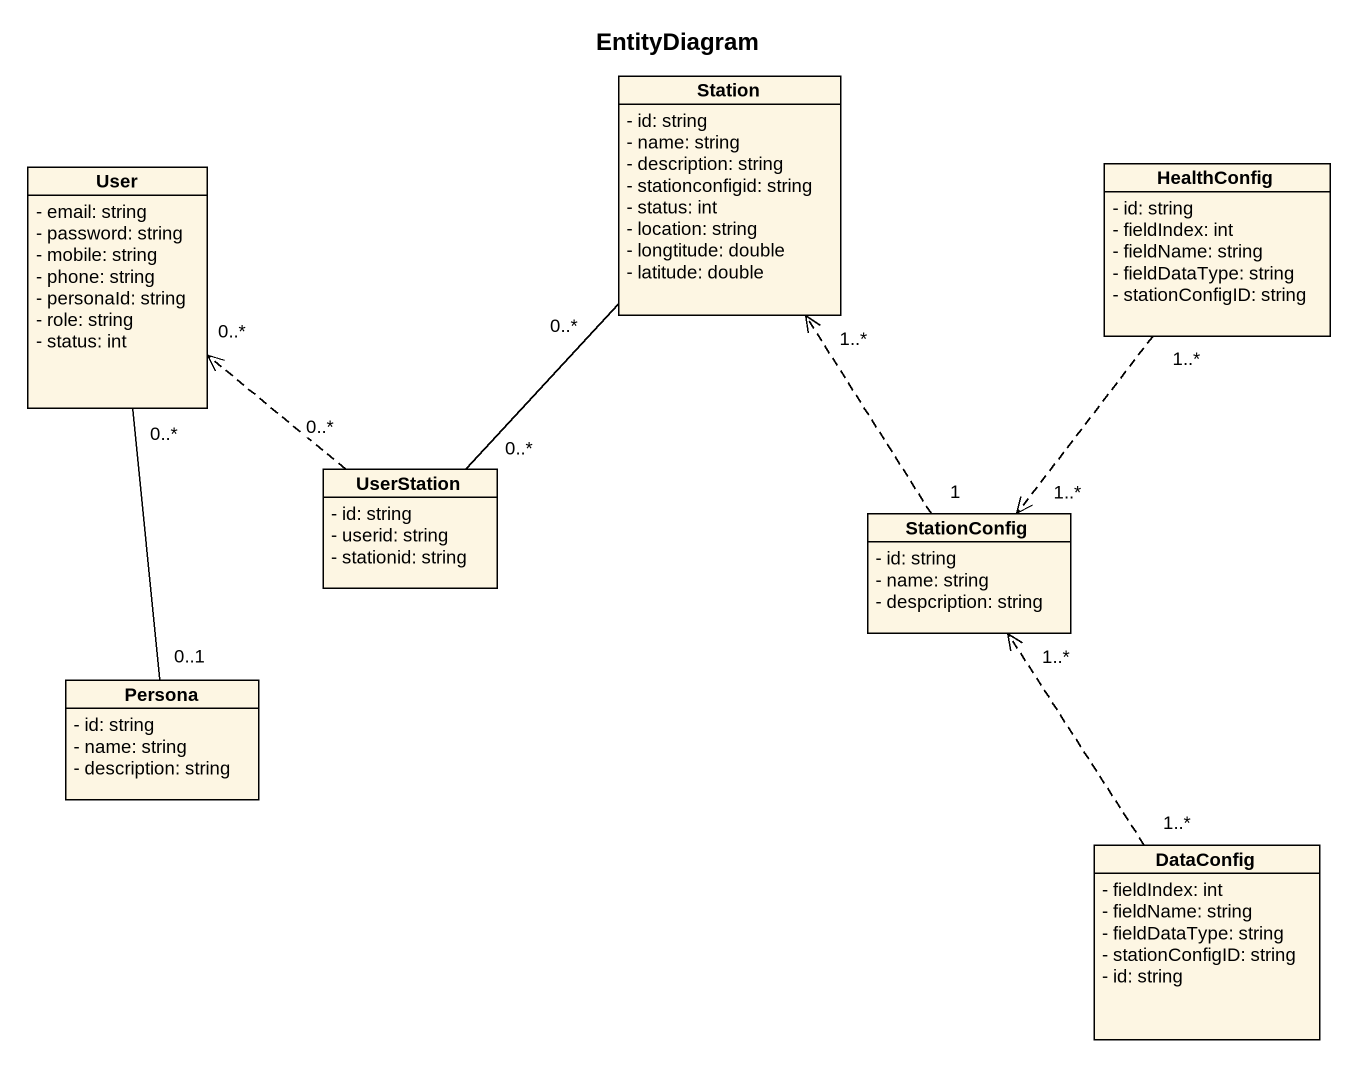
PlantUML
@startuml
title EntityDiagram
hide circle
hide empty members
skinparam classAttributeIconSize 0
class Station {
  - id: string
  - name: string
  - description: string
  - stationconfigid: string
  - status: int
  - location: string
  - longtitude: double
  - latitude: double
}
class User {
  - email: string
  - password: string
  - mobile: string
  - phone: string
  - personaId: string
  - role: string
  - status: int
}
class HealthConfig {
  - id: string
  - fieldIndex: int
  - fieldName: string
  - fieldDataType: string
  - stationConfigID: string
}
class UserStation {
  - id: string
  - userid: string
  - stationid: string
}
class StationConfig {
  - id: string
  - name: string
  - despcription: string
}
class Persona {
  - id: string
  - name: string
  - description: string
}
class DataConfig {
  - fieldIndex: int
  - fieldName: string
  - fieldDataType: string
  - stationConfigID: string
  - id: string
}
User "0..*" -- "0..1" Persona
HealthConfig "1..*" ..> "1..*" StationConfig
UserStation "0..*" -up- "0..*" Station
UserStation "0..*" .up.> "0..*" User
StationConfig "1" .up.> "1..*" Station
DataConfig "1..*" .up.> "1..*" StationConfig
@enduml
